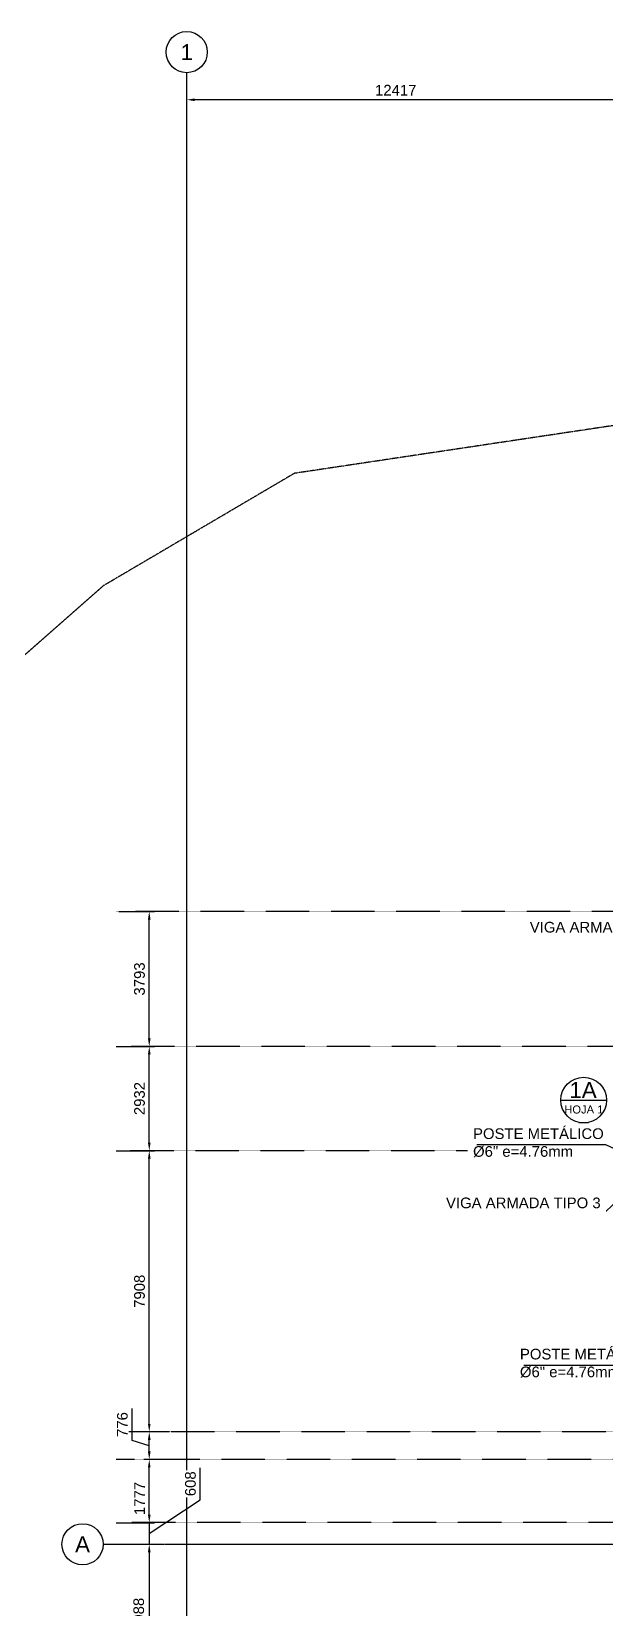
# Model space of a CAD drawing. Header units: millimetres. Extents: x 59135 to 3708801, y -250967 to 196121.
# Drawn here: x 3276008 to 3292196, y -23531 to 20843 of the extents above; entities that cross this region are included whole.
import ezdxf
from ezdxf.enums import TextEntityAlignment as Align

# ---------------------------------------------------------------- set-up
doc = ezdxf.new("R2010")
doc.units = ezdxf.units.MM
doc.header["$LTSCALE"] = 5
doc.header["$PDMODE"] = 3
for name, pattern in [('CENTER2', [1.125, 0.75, -0.125, 0.125, -0.125]), ('DASHDOT', [1, 0.5, -0.25, 0, -0.25]), ('HIDDEN', [0.375, 0.25, -0.125]), ('PHANTOM2', [1.25, 0.625, -0.125, 0.125, -0.125, 0.125, -0.125])]:
    doc.linetypes.add(name, pattern=pattern)
doc.layers.get('Defpoints').update_dxf_attribs({"color": 251})
doc.layers.add('A-LINDERO', color=250, linetype='Continuous', plot=False)
for name, color, linetype in [('EE-5', 7, 'Continuous'), ('EE-COTAS', 1, 'Continuous'), ('EE-EJES', 8, 'DASHDOT'), ('EE-OCULTAS', 252, 'HIDDEN'), ('EE-TEXTO 1', 4, 'Continuous'), ('EE-TEXTO 2', 2, 'Continuous')]:
    doc.layers.add(name, color=color, linetype=linetype)
doc.styles.add('ARIAL EE', font='arial.ttf')
doc.dimstyles.new('EE 1_STANDAR', dxfattribs={"dimtxt": 2, "dimasz": 1.5, "dimexe": 1, "dimexo": 0.5, "dimgap": 0.8, "dimtad": 1, "dimdec": 0, "dimdsep": 46, "dimtxsty": 'ARIAL EE', "dimcen": 0.09, "dimclrd": 256, "dimclre": 256, "dimclrt": 2, "dimadec": 0, "dimazin": 0, "dimtfac": 1, "dimtdec": 0, "dimtofl": 0, "dimtmove": 1, "dimatfit": 2, "dimfxl": 1, "dimtolj": 1, "dimlwd": -1, "dimlwe": -1, "dimarcsym": 1})

# ---------------------------------------------------------------- blocks, each defined once
blk = doc.blocks.new('ITEM_1')
at = {"layer": 'EE-5'}
blk.add_circle((0, 0), 3.86, dxfattribs=at)
at = {"layer": 'EE-TEXTO 1', "style": 'ARIAL EE', "flags": 4}
blk.add_attdef('EJE', text='', height=3, dxfattribs=at).set_placement((0, 0), align=Align.MIDDLE_CENTER)
blk = doc.blocks.new('EJES ARQUITECTONICOS(10-12-2012)')
at = {"layer": 'EE-EJES', "linetype": 'CENTER2', "ltscale": 2.5}
for p, q in [((-8840, -10556), (-8840, 59255)), ((-11196, 17870), (76893, 17870))]:
    blk.add_line(p, q, dxfattribs=at)
at = {"layer": 'EE-COTAS'}
ref = blk.add_blockref('ITEM_1', (-8840, 59833), dxfattribs=dict(at, xscale=150, yscale=150, zscale=150, rotation=180))
ref.add_attrib('EJE', '1', dxfattribs={"layer": 'EE-TEXTO 1', "height": 450, "style": 'ARIAL EE', "flags": 4}).set_placement((-8840, 59833), align=Align.MIDDLE_CENTER)
ref = blk.add_blockref('ITEM_1', (-11774, 17870), dxfattribs=dict(at, xscale=150, yscale=150, zscale=150, rotation=180))
ref.add_attrib('EJE', 'A', dxfattribs={"layer": 'EE-TEXTO 1', "height": 450, "style": 'ARIAL EE', "flags": 4}).set_placement((-11774, 17870), align=Align.MIDDLE_CENTER)
blk = doc.blocks.new('*D882')
at = {"layer": 'Defpoints', "color": 0, "transparency": 16777216}
for p in [(3280378, 18924), (3280378, 17875), (3292795, 17875)]:
    blk.add_point(p, dxfattribs=at)
at = {"layer": 'EE-COTAS', "transparency": 16777216}
for p, q in [((3280378, 17950), (3280378, 19074)), ((3292570, 18924), (3280603, 18924)), ((3292795, 17950), (3292795, 19074))]:
    blk.add_line(p, q, dxfattribs=at)
for points in [[(3280603, 18961), (3280603, 18886), (3280378, 18924)], [(3292570, 18961), (3292570, 18886), (3292795, 18924)]]:
    blk.add_solid(points, dxfattribs=at)
at = {"layer": 'EE-COTAS', "color": 2, "transparency": 16777216, "insert": (3286263, 19194), "char_height": 300, "attachment_point": 5, "style": 'ARIAL EE'}
blk.add_mtext('\\A1;12417', dxfattribs=at)
blk = doc.blocks.new('*D915')
at = {"layer": 'Defpoints', "color": 0, "transparency": 16777216}
for p in [(3279323, -19314), (3279953, -19314), (3278319, -21091)]:
    blk.add_point(p, dxfattribs=at)
at = {"layer": 'EE-COTAS', "transparency": 16777216}
for p, q in [((3279878, -19314), (3279173, -19314)), ((3279323, -20866), (3279323, -19539)), ((3278394, -21091), (3279473, -21091))]:
    blk.add_line(p, q, dxfattribs=at)
blk.add_solid([(3279286, -19539), (3279361, -19539), (3279323, -19314)], dxfattribs=at)
at = {"layer": 'EE-COTAS', "color": 2, "transparency": 16777216, "insert": (3279053, -20411), "char_height": 300, "attachment_point": 5, "rotation": 90, "style": 'ARIAL EE', "bg_fill": 3, "box_fill_scale": 1.1, "bg_fill_color": 256, "bg_fill_true_color": 13158600, "bg_fill_transparency": 0}
blk.add_mtext('\\A1;1777', dxfattribs=at)
at = {"layer": 'EE-COTAS', "transparency": 16777216}
blk.add_solid([(3279286, -20866), (3279361, -20866), (3279323, -21091)], dxfattribs=at)
blk = doc.blocks.new('*D916')
at = {"layer": 'Defpoints', "color": 0, "transparency": 16777216}
for p in [(3279323, -18538), (3279967, -18538), (3279953, -19314)]:
    blk.add_point(p, dxfattribs=at)
at = {"layer": 'EE-COTAS', "transparency": 16777216}
for p, q in [((3278840, -18781), (3278840, -17881)), ((3279892, -18538), (3279173, -18538)), ((3279323, -18926), (3278840, -18781)), ((3279323, -19089), (3279323, -18763)), ((3279878, -19314), (3279173, -19314))]:
    blk.add_line(p, q, dxfattribs=at)
for points in [[(3279286, -18763), (3279361, -18763), (3279323, -18538)], [(3279286, -19089), (3279361, -19089), (3279323, -19314)]]:
    blk.add_solid(points, dxfattribs=at)
at = {"layer": 'EE-COTAS', "color": 2, "transparency": 16777216, "insert": (3278567, -18331), "char_height": 300, "attachment_point": 5, "rotation": 90, "style": 'ARIAL EE', "bg_fill": 3, "box_fill_scale": 1.1, "bg_fill_color": 256, "bg_fill_true_color": 13158600, "bg_fill_transparency": 0}
blk.add_mtext('\\A1;776', dxfattribs=at)
blk = doc.blocks.new('*D917')
at = {"layer": 'Defpoints', "color": 0, "transparency": 16777216}
for p in [(3278319, -10630), (3279323, -10630), (3279883, -18538)]:
    blk.add_point(p, dxfattribs=at)
at = {"layer": 'EE-COTAS', "transparency": 16777216}
for p, q in [((3278394, -10630), (3279473, -10630)), ((3279323, -18313), (3279323, -10855)), ((3279808, -18538), (3279173, -18538))]:
    blk.add_line(p, q, dxfattribs=at)
for points in [[(3279286, -10855), (3279361, -10855), (3279323, -10630)], [(3279286, -18313), (3279361, -18313), (3279323, -18538)]]:
    blk.add_solid(points, dxfattribs=at)
at = {"layer": 'EE-COTAS', "color": 2, "transparency": 16777216, "insert": (3279050, -14584), "char_height": 300, "attachment_point": 5, "rotation": 90, "style": 'ARIAL EE', "bg_fill": 3, "box_fill_scale": 1.1, "bg_fill_color": 256, "bg_fill_true_color": 13158600, "bg_fill_transparency": 0}
blk.add_mtext('\\A1;7908', dxfattribs=at)
blk = doc.blocks.new('*D918')
at = {"layer": 'Defpoints', "color": 0, "transparency": 16777216}
for p in [(3278319, -7698), (3279323, -7698), (3278319, -10630)]:
    blk.add_point(p, dxfattribs=at)
at = {"layer": 'EE-COTAS', "transparency": 16777216}
for p, q in [((3278394, -7698), (3279473, -7698)), ((3279323, -10405), (3279323, -7923)), ((3278394, -10630), (3279473, -10630))]:
    blk.add_line(p, q, dxfattribs=at)
for points in [[(3279286, -7923), (3279361, -7923), (3279323, -7698)], [(3279286, -10405), (3279361, -10405), (3279323, -10630)]]:
    blk.add_solid(points, dxfattribs=at)
at = {"layer": 'EE-COTAS', "color": 2, "transparency": 16777216, "insert": (3279050, -9164), "char_height": 300, "attachment_point": 5, "rotation": 90, "style": 'ARIAL EE', "bg_fill": 3, "box_fill_scale": 1.1, "bg_fill_color": 256, "bg_fill_true_color": 13158600, "bg_fill_transparency": 0}
blk.add_mtext('\\A1;2932', dxfattribs=at)
blk = doc.blocks.new('*D919')
at = {"layer": 'Defpoints', "color": 0, "transparency": 16777216}
for p in [(3278394, -3905), (3279323, -3905), (3278319, -7698)]:
    blk.add_point(p, dxfattribs=at)
at = {"layer": 'EE-COTAS', "transparency": 16777216}
for p, q in [((3278469, -3905), (3279473, -3905)), ((3279323, -7473), (3279323, -4130)), ((3278394, -7698), (3279473, -7698))]:
    blk.add_line(p, q, dxfattribs=at)
for points in [[(3279286, -4130), (3279361, -4130), (3279323, -3905)], [(3279286, -7473), (3279361, -7473), (3279323, -7698)]]:
    blk.add_solid(points, dxfattribs=at)
at = {"layer": 'EE-COTAS', "color": 2, "transparency": 16777216, "insert": (3279050, -5801), "char_height": 300, "attachment_point": 5, "rotation": 90, "style": 'ARIAL EE', "bg_fill": 3, "box_fill_scale": 1.1, "bg_fill_color": 256, "bg_fill_true_color": 13158600, "bg_fill_transparency": 0}
blk.add_mtext('\\A1;3793', dxfattribs=at)
blk = doc.blocks.new('*D920')
at = {"layer": 'Defpoints', "color": 0, "transparency": 16777216}
for p in [(3278319, -21699), (3278394, -24687), (3279323, -24687)]:
    blk.add_point(p, dxfattribs=at)
at = {"layer": 'EE-COTAS', "transparency": 16777216}
for p, q in [((3278394, -21699), (3279473, -21699)), ((3279323, -21924), (3279323, -24462)), ((3278469, -24687), (3279473, -24687))]:
    blk.add_line(p, q, dxfattribs=at)
for points in [[(3279285, -21924), (3279360, -21924), (3279323, -21699)], [(3279285, -24462), (3279360, -24462), (3279323, -24687)]]:
    blk.add_solid(points, dxfattribs=at)
at = {"layer": 'EE-COTAS', "color": 2, "transparency": 16777216, "insert": (3279028, -23670), "char_height": 300, "attachment_point": 5, "rotation": 90, "style": 'ARIAL EE', "bg_fill": 3, "box_fill_scale": 1.1, "bg_fill_color": 256, "bg_fill_true_color": 13158600, "bg_fill_transparency": 0}
blk.add_mtext('\\A1;2988', dxfattribs=at)
blk = doc.blocks.new('*D928')
at = {"layer": 'Defpoints', "color": 0, "transparency": 16777216}
for p in [(3278406, -21091), (3278406, -21699), (3279323, -21699)]:
    blk.add_point(p, dxfattribs=at)
at = {"layer": 'EE-COTAS', "transparency": 16777216}
for p, q in [((3280758, -20450), (3280758, -19545)), ((3279323, -21395), (3280758, -20450)), ((3279323, -20866), (3279323, -20641)), ((3278481, -21091), (3279473, -21091)), ((3279323, -21091), (3279323, -21699)), ((3278481, -21699), (3279473, -21699)), ((3279323, -21924), (3279323, -22149))]:
    blk.add_line(p, q, dxfattribs=at)
for points in [[(3279286, -20866), (3279361, -20866), (3279323, -21091)], [(3279286, -21924), (3279361, -21924), (3279323, -21699)]]:
    blk.add_solid(points, dxfattribs=at)
at = {"layer": 'EE-COTAS', "color": 2, "transparency": 16777216, "insert": (3280484, -19997), "char_height": 300, "attachment_point": 5, "rotation": 90, "style": 'ARIAL EE', "bg_fill": 3, "box_fill_scale": 1.1, "bg_fill_color": 256, "bg_fill_true_color": 13158600, "bg_fill_transparency": 0}
blk.add_mtext('\\A1;608', dxfattribs=at)
blk = doc.blocks.new('ITEM DETALLE')
at = {"layer": 'EE-5'}
blk.add_line((-4.29, 0), (4.29, 0), dxfattribs=at)
blk.add_circle((0, 0), 4.29, dxfattribs=at)
at = {"layer": 'EE-TEXTO 1', "style": 'ARIAL EE'}
blk.add_attdef('X', text='', height=3, dxfattribs=at).set_placement((-0.11, 1.9), align=Align.MIDDLE_CENTER)
at = {"layer": 'EE-TEXTO 2', "style": 'ARIAL EE'}
blk.add_attdef('###', text='', height=1.5, dxfattribs=at).set_placement((0.04, -1.76), align=Align.MIDDLE_CENTER)

msp = doc.modelspace()

# ---------------------------------------------------------------- linework, layer by layer
at = {"layer": 'A-LINDERO', "linetype": 'PHANTOM2', "ltscale": 2}
msp.add_lwpolyline([(3324735.6, 20154.2), (3320597.5, 16650.7), (3316459.4, 13147.2), (3309820.6, 10963.4), (3303181.8, 8779.5), (3296006.7, 10301.9), (3289707.8, 9359.9), (3283409, 8417.9), (3278033.5, 5257.8), (3267606, -3907.3), (3261576, -11668.5), (3255546.1, -19429.7), (3248475.3, -31523.6), (3245515.8, -39819.7), (3242556.2, -48115.8), (3237898, -58190.2), (3290186.5, -58131.3), (3335189, -58089.8)], dxfattribs=at)
at = {"layer": 'EE-OCULTAS'}
for p, q in [((3296600.4, -7697.7), (3278393.9, -7697.7)), ((3307428.5, -10630.1), (3278393.9, -10630.1)), ((3299470.3, -18538.2), (3278393.9, -18538.2)), ((3311670.5, -19314), (3278393.9, -19314))]:
    msp.add_line(p, q, dxfattribs=at)

# ---------------------------------------------------------------- block references
at = {"layer": 'EE-EJES'}
msp.add_blockref('EJES ARQUITECTONICOS(10-12-2012)', (3289218.6, -39569.3), dxfattribs=at)

# ---------------------------------------------------------------- dimensions: what is measured, and where the dimension line sits
at = {"layer": 'EE-COTAS'}
dim = msp.add_linear_dim(base=(3280378.4, 18923.8), p1=(3292795.4, 17875.2), p2=(3280378.4, 17875.2), dimstyle='EE 1_STANDAR', dxfattribs=at)
dim.commit()
dim.dimension.update_dxf_attribs({"geometry": '*D882', "text_midpoint": (3286262.7, 18923.8), "dimtype": 160})

# ---------------------------------------------------------------- leaders
at = {"layer": 'EE-COTAS', "annotation_type": 0, "has_hookline": 1, "hookline_direction": 1}
for points, text_width in [([(3295056.5, -5769.5), (3294512.7, -4619.1), (3294511.2, -4619.1)], 4332.8), ([(3293086.4, -11469.7), (3292153.5, -12372), (3292152, -12372)], 4334)]:
    msp.add_leader(points, dimstyle='EE 1_STANDAR', override={"dimscale": 0, "dimgap": 0.8, "dimtad": 1, "dimfxl": 0.0015, "dimtfill": 1}, dxfattribs=dict(at, text_width=text_width))

# ---------------------------------------------------------------- next in the draw order: texts
at = {"layer": 'EE-COTAS', "color": 2, "char_height": 300, "width": 4402.361, "style": 'ARIAL EE', "bg_fill": 2}
for s, insert, attachment_point in [('POSTE METÁLICO %%C6" e=4.76mm', (3288439.5, -10812.6), 7), ('VIGA ARMADA TIPO 3', (3292032, -12252), 9), ('POSTE METÁLICO %%C6" e=4.76mm', (3289758.9, -17012.1), 7)]:
    msp.add_mtext(s, dxfattribs=dict(at, insert=insert, attachment_point=attachment_point))

# ---------------------------------------------------------------- next in the draw order: dimensions: what is measured, and where the dimension line sits
at = {"layer": 'EE-COTAS'}
for base, p1, p2, picture, middle in [((3279323.5, -19314), (3278318.9, -21090.8), (3279953.4, -19314), '*D915', (3279323.5, -20410.5)), ((3279322.9, -24687), (3278318.9, -21699), (3278393.9, -24687), '*D920', (3279301.6, -23669.5))]:
    dim = msp.add_linear_dim(base=base, p1=p1, p2=p2, angle=90, dimstyle='EE 1_STANDAR', override={"dimfxl": 0.0015, "dimtfill": 1}, dxfattribs=at)
    dim.commit()
    dim.dimension.update_dxf_attribs({"geometry": picture, "text_midpoint": middle, "dimtype": 160})

# ---------------------------------------------------------------- next in the draw order: linework, layer by layer
at = {"layer": 'EE-OCULTAS'}
msp.add_line((3318907.3, -21090.8), (3278393.9, -21090.8), dxfattribs=at)

# ---------------------------------------------------------------- next in the draw order: block references
at = {"layer": 'EE-COTAS', "xscale": 150, "yscale": 150, "zscale": 150}
msp.add_blockref('ITEM DETALLE', (3291552.8, -9207.5), dxfattribs=at).add_auto_attribs({'X': '1A', '###': 'HOJA 1'})

# ---------------------------------------------------------------- next in the draw order: dimensions: what is measured, and where the dimension line sits
at = {"layer": 'EE-COTAS'}
dim = msp.add_linear_dim(base=(3279323.5, -18538.2), p1=(3279953.4, -19314), p2=(3279967.4, -18538.2), angle=90, dimstyle='EE 1_STANDAR', override={"dimfxl": 0.0015, "dimtfill": 1}, dxfattribs=at)
dim.commit()
dim.dimension.update_dxf_attribs({"geometry": '*D916', "text_midpoint": (3278567.1, -18661.1)})

# ---------------------------------------------------------------- next in the draw order: leaders
at = {"layer": 'EE-COTAS', "annotation_type": 0, "has_hookline": 1, "hookline_direction": 1, "text_width": 3628.2}
for points in [[(3293218.4, -10955.6), (3292177.5, -10469.1), (3292176, -10469.1)], [(3294383.2, -15591), (3293496.9, -16668.6), (3293495.4, -16668.6)]]:
    msp.add_leader(points, dimstyle='EE 1_STANDAR', override={"dimscale": 0, "dimgap": 0.8, "dimtad": 1, "dimfxl": 0.0015, "dimtfill": 1}, dxfattribs=at)

# ---------------------------------------------------------------- next in the draw order: dimensions: what is measured, and where the dimension line sits
at = {"layer": 'EE-COTAS'}
dim = msp.add_linear_dim(base=(3279323.5, -10630.1), p1=(3279883.3, -18538.2), p2=(3278318.9, -10630.1), angle=90, dimstyle='EE 1_STANDAR', override={"dimfxl": 0.0015, "dimtfill": 1}, dxfattribs=at)
dim.commit()
dim.dimension.update_dxf_attribs({"geometry": '*D917', "text_midpoint": (3279050.3, -14584.2)})
dim = msp.add_linear_dim(base=(3279323.5, -21699), p1=(3278406.4, -21090.8), p2=(3278406.4, -21699), angle=90, dimstyle='EE 1_STANDAR', override={"dimfxl": 0.0015, "dimtfill": 1}, dxfattribs=at)
dim.commit()
dim.dimension.update_dxf_attribs({"geometry": '*D928', "text_midpoint": (3280757.6, -20330), "dimtype": 160})

# ---------------------------------------------------------------- next in the draw order: dimensions: what is measured, and where the dimension line sits
dim = msp.add_linear_dim(base=(3279323.5, -7697.7), p1=(3278318.9, -10630.1), p2=(3278318.9, -7697.7), angle=90, dimstyle='EE 1_STANDAR', override={"dimfxl": 0.0015, "dimtfill": 1}, dxfattribs=at)
dim.commit()
dim.dimension.update_dxf_attribs({"geometry": '*D918', "text_midpoint": (3279050.2, -9163.9)})

# ---------------------------------------------------------------- next in the draw order: dimensions: what is measured, and where the dimension line sits
dim = msp.add_linear_dim(base=(3279323.5, -3905.1), p1=(3278318.9, -7697.7), p2=(3278393.9, -3905.1), angle=90, dimstyle='EE 1_STANDAR', override={"dimfxl": 0.0015, "dimtfill": 1}, dxfattribs=at)
dim.commit()
dim.dimension.update_dxf_attribs({"geometry": '*D919', "text_midpoint": (3279050.2, -5801.4)})

# ---------------------------------------------------------------- next in the draw order: linework, layer by layer
at = {"layer": 'EE-OCULTAS'}
msp.add_line((3299827.4, -3905.1), (3278393.9, -3905.1), dxfattribs=at)

# ---------------------------------------------------------------- next in the draw order: texts
at = {"layer": 'EE-COTAS', "color": 2, "insert": (3294391.2, -4499.1), "char_height": 300, "width": 4402.361, "attachment_point": 9, "style": 'ARIAL EE', "bg_fill": 2}
msp.add_mtext('VIGA ARMADA TIPO 4', dxfattribs=at)

doc.saveas('drawing.dxf')
